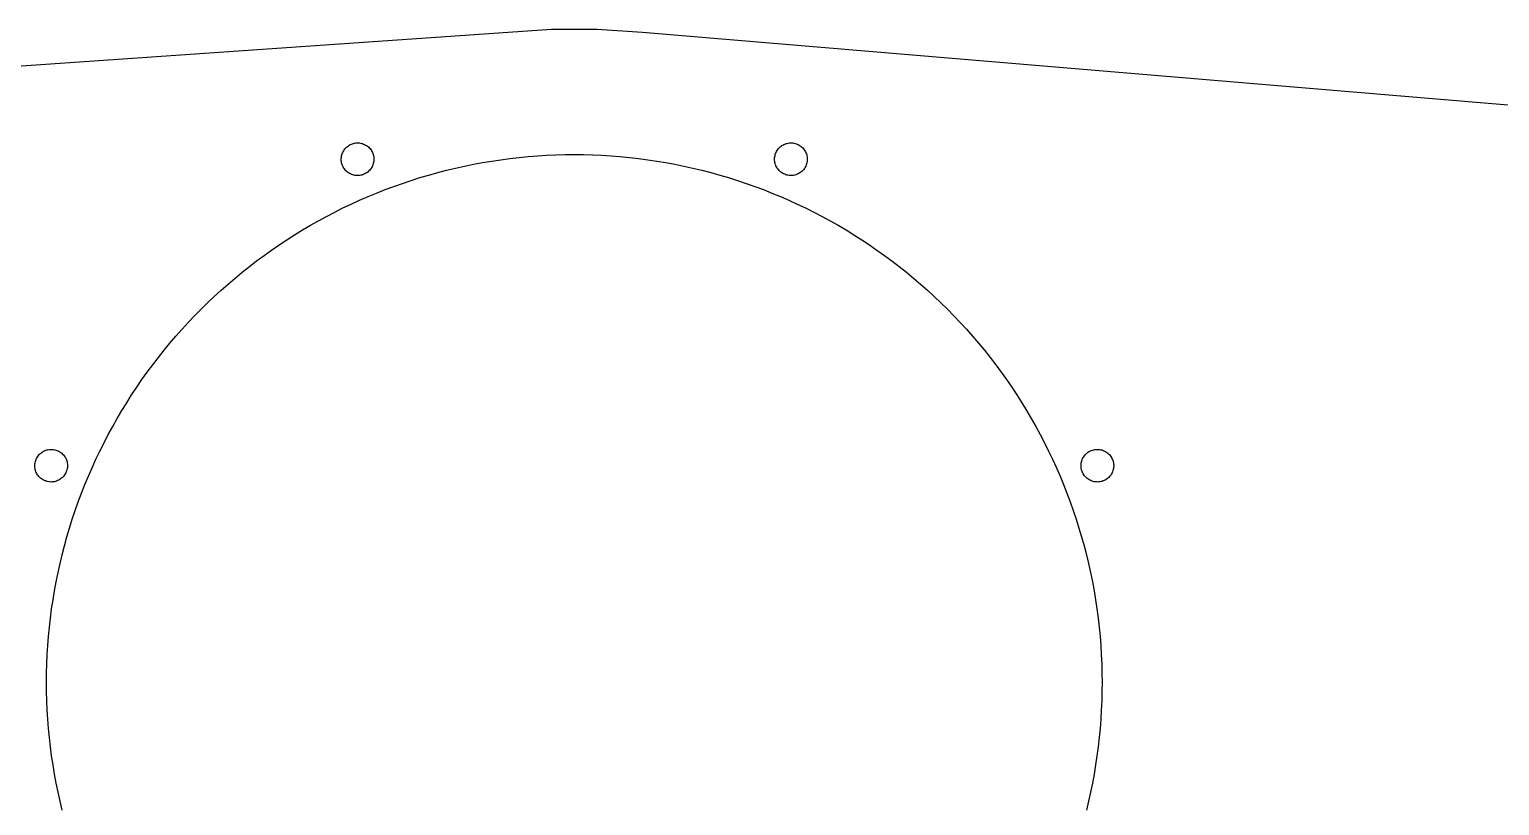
# Model space of a CAD drawing. Header units: metres. Extents: x -408 to 65, y -65 to 78.
# Drawn here: x -205 to -70, y 6.7 to 78 of the extents above; entities that cross this region are included whole.
import ezdxf

# ---------------------------------------------------------------- set-up
doc = ezdxf.new("R2010")
doc.units = ezdxf.units.M

msp = doc.modelspace()

# ---------------------------------------------------------------- linework, layer by layer
for p, q in [((-157.094, 77.9634), (-345.268, 64.9604)), ((-152.906, 77.9634), (-157.094, 77.9634)), ((-148.728, 77.6713), (-152.906, 77.9634)), ((6.79434, 64.6439), (-148.728, 77.6713)), ((-175.275, 67.4939), (-175.173, 67.5166)), ((-175.173, 67.5166), (-175.069, 67.5321)), ((-175.069, 67.5321), (-174.965, 67.5403)), ((-174.965, 67.5403), (-174.86, 67.5412)), ((-174.86, 67.5412), (-174.756, 67.5348)), ((-174.756, 67.5348), (-174.652, 67.5212)), ((-174.652, 67.5212), (-174.549, 67.5003)), ((-135.451, 67.5003), (-135.348, 67.5212)), ((-135.348, 67.5212), (-135.244, 67.5348)), ((-135.244, 67.5348), (-135.14, 67.5412)), ((-135.14, 67.5412), (-135.035, 67.5403)), ((-135.035, 67.5403), (-134.931, 67.5321)), ((-134.931, 67.5321), (-134.827, 67.5166)), ((-134.827, 67.5166), (-134.725, 67.4939)), ((-176.397, 66.1333), (-176.387, 66.2375)), ((-176.387, 66.2375), (-176.369, 66.3408)), ((-176.369, 66.3408), (-176.345, 66.4426)), ((-176.345, 66.4426), (-176.313, 66.5424)), ((-176.313, 66.5424), (-176.275, 66.6398)), ((-176.275, 66.6398), (-176.23, 66.7343)), ((-176.23, 66.7343), (-176.178, 66.8255)), ((-176.178, 66.8255), (-176.121, 66.9128)), ((-176.121, 66.9128), (-176.057, 66.9958)), ((-176.057, 66.9958), (-175.988, 67.0743)), ((-175.988, 67.0743), (-175.913, 67.1476)), ((-175.913, 67.1476), (-175.833, 67.2156)), ((-175.833, 67.2156), (-175.749, 67.2779)), ((-175.749, 67.2779), (-175.661, 67.3342)), ((-175.661, 67.3342), (-175.569, 67.3841)), ((-175.569, 67.3841), (-175.474, 67.4276)), ((-175.474, 67.4276), (-175.375, 67.4642)), ((-175.375, 67.4642), (-175.275, 67.4939)), ((-174.549, 67.5003), (-174.448, 67.4723)), ((-174.448, 67.4723), (-174.35, 67.4373)), ((-174.35, 67.4373), (-174.254, 67.3956)), ((-174.254, 67.3956), (-174.161, 67.3473)), ((-174.161, 67.3473), (-174.072, 67.2926)), ((-174.072, 67.2926), (-173.986, 67.2318)), ((-173.986, 67.2318), (-173.906, 67.1652)), ((-173.906, 67.1652), (-173.83, 67.0931)), ((-173.83, 67.0931), (-173.759, 67.0159)), ((-173.759, 67.0159), (-173.694, 66.934)), ((-173.694, 66.934), (-173.634, 66.8477)), ((-173.634, 66.8477), (-173.581, 66.7575)), ((-173.581, 66.7575), (-173.535, 66.6638)), ((-173.535, 66.6638), (-173.495, 66.567)), ((-173.495, 66.567), (-173.461, 66.4678)), ((-173.461, 66.4678), (-173.435, 66.3664)), ((-173.435, 66.3664), (-173.416, 66.2634)), ((-173.416, 66.2634), (-173.404, 66.1594)), ((-160.907, 66.1075), (-160.066, 66.2032)), ((-160.066, 66.2032), (-159.224, 66.2843)), ((-159.224, 66.2843), (-158.381, 66.3507)), ((-158.381, 66.3507), (-157.537, 66.4023)), ((-157.537, 66.4023), (-156.692, 66.4392)), ((-156.692, 66.4392), (-155.846, 66.4614)), ((-155.846, 66.4614), (-155, 66.4688)), ((-155, 66.4688), (-154.154, 66.4614)), ((-154.154, 66.4614), (-153.308, 66.4392)), ((-153.308, 66.4392), (-152.463, 66.4023)), ((-152.463, 66.4023), (-151.619, 66.3507)), ((-151.619, 66.3507), (-150.776, 66.2843)), ((-150.776, 66.2843), (-149.934, 66.2032)), ((-149.934, 66.2032), (-149.093, 66.1075)), ((-136.596, 66.1594), (-136.584, 66.2634)), ((-136.584, 66.2634), (-136.565, 66.3664)), ((-136.565, 66.3664), (-136.539, 66.4678)), ((-136.539, 66.4678), (-136.505, 66.567)), ((-136.505, 66.567), (-136.465, 66.6638)), ((-136.465, 66.6638), (-136.419, 66.7575)), ((-136.419, 66.7575), (-136.366, 66.8477)), ((-136.366, 66.8477), (-136.306, 66.934)), ((-136.306, 66.934), (-136.241, 67.0159)), ((-136.241, 67.0159), (-136.17, 67.0931)), ((-136.17, 67.0931), (-136.094, 67.1652)), ((-136.094, 67.1652), (-136.014, 67.2318)), ((-136.014, 67.2318), (-135.928, 67.2926)), ((-135.928, 67.2926), (-135.839, 67.3473)), ((-135.839, 67.3473), (-135.746, 67.3956)), ((-135.746, 67.3956), (-135.65, 67.4373)), ((-135.65, 67.4373), (-135.552, 67.4723)), ((-135.552, 67.4723), (-135.451, 67.5003)), ((-134.725, 67.4939), (-134.625, 67.4642)), ((-134.625, 67.4642), (-134.526, 67.4276)), ((-134.526, 67.4276), (-134.431, 67.3841)), ((-134.431, 67.3841), (-134.339, 67.3342)), ((-134.339, 67.3342), (-134.251, 67.2779)), ((-134.251, 67.2779), (-134.167, 67.2156)), ((-134.167, 67.2156), (-134.087, 67.1476)), ((-134.087, 67.1476), (-134.012, 67.0743)), ((-134.012, 67.0743), (-133.943, 66.9958)), ((-133.943, 66.9958), (-133.879, 66.9128)), ((-133.879, 66.9128), (-133.822, 66.8255)), ((-133.822, 66.8255), (-133.77, 66.7343)), ((-133.77, 66.7343), (-133.725, 66.6398)), ((-133.725, 66.6398), (-133.687, 66.5424)), ((-133.687, 66.5424), (-133.655, 66.4426)), ((-133.655, 66.4426), (-133.631, 66.3408)), ((-133.631, 66.3408), (-133.613, 66.2375)), ((-133.613, 66.2375), (-133.603, 66.1333)), ((-176.399, 66.0286), (-176.397, 66.1333)), ((-176.395, 65.924), (-176.399, 66.0286)), ((-176.383, 65.82), (-176.395, 65.924)), ((-176.364, 65.7171), (-176.383, 65.82)), ((-176.338, 65.6157), (-176.364, 65.7171)), ((-176.305, 65.5164), (-176.338, 65.6157)), ((-176.264, 65.4197), (-176.305, 65.5164)), ((-176.218, 65.326), (-176.264, 65.4197)), ((-176.165, 65.2358), (-176.218, 65.326)), ((-176.105, 65.1495), (-176.165, 65.2358)), ((-176.04, 65.0676), (-176.105, 65.1495)), ((-175.969, 64.9904), (-176.04, 65.0676)), ((-175.893, 64.9183), (-175.969, 64.9904)), ((-175.813, 64.8517), (-175.893, 64.9183)), ((-175.727, 64.7909), (-175.813, 64.8517)), ((-173.966, 64.8678), (-174.05, 64.8055)), ((-173.886, 64.9358), (-173.966, 64.8678)), ((-173.811, 65.0092), (-173.886, 64.9358)), ((-173.742, 65.0876), (-173.811, 65.0092)), ((-173.678, 65.1707), (-173.742, 65.0876)), ((-173.621, 65.258), (-173.678, 65.1707)), ((-173.569, 65.3491), (-173.621, 65.258)), ((-173.524, 65.4436), (-173.569, 65.3491)), ((-173.486, 65.541), (-173.524, 65.4436)), ((-173.454, 65.6409), (-173.486, 65.541)), ((-173.43, 65.7427), (-173.454, 65.6409)), ((-173.412, 65.8459), (-173.43, 65.7427)), ((-173.402, 65.9501), (-173.412, 65.8459)), ((-173.404, 66.1594), (-173.4, 66.0548)), ((-173.4, 66.0548), (-173.402, 65.9501)), ((-168.36, 64.5911), (-167.545, 64.8172)), ((-167.545, 64.8172), (-166.726, 65.029)), ((-166.726, 65.029), (-165.903, 65.2265)), ((-165.903, 65.2265), (-165.077, 65.4096)), ((-165.077, 65.4096), (-164.248, 65.5782)), ((-164.248, 65.5782), (-163.417, 65.7324)), ((-163.417, 65.7324), (-162.582, 65.872)), ((-162.582, 65.872), (-161.746, 65.9971)), ((-161.746, 65.9971), (-160.907, 66.1075)), ((-149.093, 66.1075), (-148.254, 65.9971)), ((-148.254, 65.9971), (-147.418, 65.872)), ((-147.418, 65.872), (-146.583, 65.7324)), ((-146.583, 65.7324), (-145.752, 65.5782)), ((-145.752, 65.5782), (-144.923, 65.4096)), ((-144.923, 65.4096), (-144.097, 65.2265)), ((-144.097, 65.2265), (-143.274, 65.029)), ((-143.274, 65.029), (-142.455, 64.8172)), ((-142.455, 64.8172), (-141.64, 64.5911)), ((-136.6, 66.0548), (-136.596, 66.1594)), ((-136.598, 65.9501), (-136.6, 66.0548)), ((-136.588, 65.8459), (-136.598, 65.9501)), ((-136.57, 65.7427), (-136.588, 65.8459)), ((-136.546, 65.6409), (-136.57, 65.7427)), ((-136.514, 65.541), (-136.546, 65.6409)), ((-136.476, 65.4436), (-136.514, 65.541)), ((-136.431, 65.3491), (-136.476, 65.4436)), ((-136.379, 65.258), (-136.431, 65.3491)), ((-136.322, 65.1707), (-136.379, 65.258)), ((-136.258, 65.0876), (-136.322, 65.1707)), ((-136.189, 65.0092), (-136.258, 65.0876)), ((-136.114, 64.9358), (-136.189, 65.0092)), ((-136.034, 64.8678), (-136.114, 64.9358)), ((-135.95, 64.8055), (-136.034, 64.8678)), ((-134.187, 64.8517), (-134.273, 64.7909)), ((-134.107, 64.9183), (-134.187, 64.8517)), ((-134.031, 64.9904), (-134.107, 64.9183)), ((-133.96, 65.0676), (-134.031, 64.9904)), ((-133.895, 65.1495), (-133.96, 65.0676)), ((-133.835, 65.2358), (-133.895, 65.1495)), ((-133.782, 65.326), (-133.835, 65.2358)), ((-133.736, 65.4197), (-133.782, 65.326)), ((-133.695, 65.5164), (-133.736, 65.4197)), ((-133.662, 65.6157), (-133.695, 65.5164)), ((-133.636, 65.7171), (-133.662, 65.6157)), ((-133.617, 65.82), (-133.636, 65.7171)), ((-133.605, 65.924), (-133.617, 65.82)), ((-133.601, 66.0286), (-133.605, 65.924)), ((-133.603, 66.1333), (-133.601, 66.0286)), ((-175.638, 64.7362), (-175.727, 64.7909)), ((-175.545, 64.6879), (-175.638, 64.7362)), ((-175.449, 64.6461), (-175.545, 64.6879)), ((-175.351, 64.6111), (-175.449, 64.6461)), ((-175.25, 64.5832), (-175.351, 64.6111)), ((-175.147, 64.5623), (-175.25, 64.5832)), ((-175.043, 64.5486), (-175.147, 64.5623)), ((-174.939, 64.5422), (-175.043, 64.5486)), ((-174.834, 64.5432), (-174.939, 64.5422)), ((-174.73, 64.5514), (-174.834, 64.5432)), ((-174.626, 64.5668), (-174.73, 64.5514)), ((-174.524, 64.5895), (-174.626, 64.5668)), ((-174.424, 64.6192), (-174.524, 64.5895)), ((-174.326, 64.6559), (-174.424, 64.6192)), ((-174.23, 64.6993), (-174.326, 64.6559)), ((-174.138, 64.7493), (-174.23, 64.6993)), ((-174.05, 64.8055), (-174.138, 64.7493)), ((-172.37, 63.2495), (-171.577, 63.5457)), ((-171.577, 63.5457), (-170.78, 63.8281)), ((-170.78, 63.8281), (-169.978, 64.0965)), ((-169.978, 64.0965), (-169.171, 64.3509)), ((-169.171, 64.3509), (-168.36, 64.5911)), ((-141.64, 64.5911), (-140.829, 64.3509)), ((-140.829, 64.3509), (-140.022, 64.0965)), ((-140.022, 64.0965), (-139.22, 63.8281)), ((-139.22, 63.8281), (-138.423, 63.5457)), ((-138.423, 63.5457), (-137.63, 63.2495)), ((-135.862, 64.7493), (-135.95, 64.8055)), ((-135.77, 64.6993), (-135.862, 64.7493)), ((-135.674, 64.6559), (-135.77, 64.6993)), ((-135.576, 64.6192), (-135.674, 64.6559)), ((-135.476, 64.5895), (-135.576, 64.6192)), ((-135.374, 64.5668), (-135.476, 64.5895)), ((-135.27, 64.5514), (-135.374, 64.5668)), ((-135.166, 64.5432), (-135.27, 64.5514)), ((-135.061, 64.5422), (-135.166, 64.5432)), ((-134.957, 64.5486), (-135.061, 64.5422)), ((-134.853, 64.5623), (-134.957, 64.5486)), ((-134.75, 64.5832), (-134.853, 64.5623)), ((-134.649, 64.6111), (-134.75, 64.5832)), ((-134.551, 64.6461), (-134.649, 64.6111)), ((-134.455, 64.6879), (-134.551, 64.6461)), ((-134.362, 64.7362), (-134.455, 64.6879)), ((-134.273, 64.7909), (-134.362, 64.7362)), ((-175.484, 61.9276), (-174.714, 62.2784)), ((-174.714, 62.2784), (-173.938, 62.6157)), ((-173.938, 62.6157), (-173.157, 62.9394)), ((-173.157, 62.9394), (-172.37, 63.2495)), ((-137.63, 63.2495), (-136.843, 62.9394)), ((-136.843, 62.9394), (-136.062, 62.6157)), ((-136.062, 62.6157), (-135.286, 62.2784)), ((-135.286, 62.2784), (-134.516, 61.9276)), ((-178.498, 60.3917), (-177.755, 60.7954)), ((-177.755, 60.7954), (-177.004, 61.186)), ((-177.004, 61.186), (-176.247, 61.5634)), ((-176.247, 61.5634), (-175.484, 61.9276)), ((-134.516, 61.9276), (-133.753, 61.5634)), ((-133.753, 61.5634), (-132.996, 61.186)), ((-132.996, 61.186), (-132.245, 60.7954)), ((-132.245, 60.7954), (-131.502, 60.3917)), ((-180.685, 59.1038), (-179.963, 59.5458)), ((-179.963, 59.5458), (-179.234, 59.9752)), ((-179.234, 59.9752), (-178.498, 60.3917)), ((-131.502, 60.3917), (-130.766, 59.9752)), ((-130.766, 59.9752), (-130.037, 59.5458)), ((-130.037, 59.5458), (-129.315, 59.1038)), ((-182.801, 57.7033), (-182.103, 58.1824)), ((-182.103, 58.1824), (-181.398, 58.6493)), ((-181.398, 58.6493), (-180.685, 59.1038)), ((-129.315, 59.1038), (-128.602, 58.6493)), ((-128.602, 58.6493), (-127.897, 58.1824)), ((-127.897, 58.1824), (-127.199, 57.7033)), ((-184.84, 56.1939), (-184.169, 56.7089)), ((-184.169, 56.7089), (-183.489, 57.212)), ((-183.489, 57.212), (-182.801, 57.7033)), ((-127.199, 57.7033), (-126.511, 57.212)), ((-126.511, 57.212), (-125.831, 56.7089)), ((-125.831, 56.7089), (-125.16, 56.1939)), ((-186.155, 55.1292), (-185.502, 55.6673)), ((-185.502, 55.6673), (-184.84, 56.1939)), ((-125.16, 56.1939), (-124.498, 55.6673)), ((-124.498, 55.6673), (-123.845, 55.1292)), ((-188.056, 53.4478), (-187.432, 54.0193)), ((-187.432, 54.0193), (-186.798, 54.5798)), ((-186.798, 54.5798), (-186.155, 55.1292)), ((-123.845, 55.1292), (-123.202, 54.5798)), ((-123.202, 54.5798), (-122.568, 54.0193)), ((-122.568, 54.0193), (-121.944, 53.4478)), ((-189.273, 52.2726), (-188.669, 52.8655)), ((-188.669, 52.8655), (-188.056, 53.4478)), ((-121.944, 53.4478), (-121.331, 52.8655)), ((-121.331, 52.8655), (-120.727, 52.2726)), ((-190.448, 51.0556), (-189.865, 51.6692)), ((-189.865, 51.6692), (-189.273, 52.2726)), ((-120.727, 52.2726), (-120.135, 51.6692)), ((-120.135, 51.6692), (-119.552, 51.0556)), ((-191.58, 49.7984), (-191.019, 50.4319)), ((-191.019, 50.4319), (-190.448, 51.0556)), ((-119.552, 51.0556), (-118.981, 50.4319)), ((-118.981, 50.4319), (-118.42, 49.7984)), ((-192.667, 48.5024), (-192.129, 49.1551)), ((-192.129, 49.1551), (-191.58, 49.7984)), ((-118.42, 49.7984), (-117.871, 49.1551)), ((-117.871, 49.1551), (-117.333, 48.5024)), ((-193.709, 47.1692), (-193.194, 47.8403)), ((-193.194, 47.8403), (-192.667, 48.5024)), ((-117.333, 48.5024), (-116.806, 47.8403)), ((-116.806, 47.8403), (-116.291, 47.1692)), ((-194.703, 45.8005), (-194.212, 46.4892)), ((-194.212, 46.4892), (-193.709, 47.1692)), ((-116.291, 47.1692), (-115.788, 46.4892)), ((-115.788, 46.4892), (-115.297, 45.8005)), ((-195.649, 44.398), (-195.182, 45.1034)), ((-195.182, 45.1034), (-194.703, 45.8005)), ((-115.297, 45.8005), (-114.818, 45.1034)), ((-114.818, 45.1034), (-114.351, 44.398)), ((-196.546, 42.9632), (-196.104, 43.6845)), ((-196.104, 43.6845), (-195.649, 44.398)), ((-114.351, 44.398), (-113.896, 43.6845)), ((-113.896, 43.6845), (-113.454, 42.9632)), ((-197.392, 41.4981), (-196.975, 42.2344)), ((-196.975, 42.2344), (-196.546, 42.9632)), ((-113.454, 42.9632), (-113.025, 42.2344)), ((-113.025, 42.2344), (-112.608, 41.4981)), ((-198.186, 40.0043), (-197.795, 40.7547)), ((-197.795, 40.7547), (-197.392, 41.4981)), ((-112.608, 41.4981), (-112.205, 40.7547)), ((-112.205, 40.7547), (-111.814, 40.0043)), ((-203.913, 39.1207), (-203.825, 39.1785)), ((-203.825, 39.1785), (-203.734, 39.23)), ((-203.734, 39.23), (-203.64, 39.2751)), ((-203.64, 39.2751), (-203.542, 39.3135)), ((-203.542, 39.3135), (-203.443, 39.345)), ((-203.443, 39.345), (-203.341, 39.3694)), ((-203.341, 39.3694), (-203.238, 39.3867)), ((-203.238, 39.3867), (-203.133, 39.3967)), ((-203.133, 39.3967), (-203.029, 39.3995)), ((-203.029, 39.3995), (-202.924, 39.3949)), ((-202.924, 39.3949), (-202.82, 39.3831)), ((-202.82, 39.3831), (-202.717, 39.364)), ((-202.717, 39.364), (-202.616, 39.3378)), ((-202.616, 39.3378), (-202.516, 39.3045)), ((-202.516, 39.3045), (-202.42, 39.2645)), ((-202.42, 39.2645), (-202.326, 39.2178)), ((-202.326, 39.2178), (-202.236, 39.1646)), ((-202.236, 39.1646), (-202.149, 39.1053)), ((-198.928, 38.4838), (-198.563, 39.2473)), ((-198.563, 39.2473), (-198.186, 40.0043)), ((-111.814, 40.0043), (-111.437, 39.2473)), ((-111.437, 39.2473), (-111.072, 38.4838)), ((-107.851, 39.1053), (-107.764, 39.1646)), ((-107.764, 39.1646), (-107.674, 39.2178)), ((-107.674, 39.2178), (-107.58, 39.2645)), ((-107.58, 39.2645), (-107.484, 39.3045)), ((-107.484, 39.3045), (-107.384, 39.3378)), ((-107.384, 39.3378), (-107.283, 39.364)), ((-107.283, 39.364), (-107.18, 39.3831)), ((-107.18, 39.3831), (-107.076, 39.3949)), ((-107.076, 39.3949), (-106.971, 39.3995)), ((-106.971, 39.3995), (-106.867, 39.3967)), ((-106.867, 39.3967), (-106.762, 39.3867)), ((-106.762, 39.3867), (-106.659, 39.3694)), ((-106.659, 39.3694), (-106.557, 39.345)), ((-106.557, 39.345), (-106.458, 39.3135)), ((-106.458, 39.3135), (-106.36, 39.2751)), ((-106.36, 39.2751), (-106.266, 39.23)), ((-106.266, 39.23), (-106.175, 39.1785)), ((-106.175, 39.1785), (-106.087, 39.1207)), ((-204.541, 37.8603), (-204.54, 37.965)), ((-204.535, 37.7558), (-204.541, 37.8603)), ((-204.54, 37.965), (-204.532, 38.0693)), ((-204.532, 38.0693), (-204.517, 38.1729)), ((-204.517, 38.1729), (-204.494, 38.2751)), ((-204.494, 38.2751), (-204.464, 38.3755)), ((-204.464, 38.3755), (-204.428, 38.4736)), ((-204.428, 38.4736), (-204.384, 38.5688)), ((-204.384, 38.5688), (-204.334, 38.6608)), ((-204.334, 38.6608), (-204.278, 38.7491)), ((-204.278, 38.7491), (-204.216, 38.8333)), ((-204.216, 38.8333), (-204.148, 38.9129)), ((-204.148, 38.9129), (-204.074, 38.9876)), ((-204.074, 38.9876), (-203.996, 39.057)), ((-203.996, 39.057), (-203.913, 39.1207)), ((-202.149, 39.1053), (-202.068, 39.0401)), ((-202.068, 39.0401), (-201.99, 38.9694)), ((-201.99, 38.9694), (-201.918, 38.8935)), ((-201.918, 38.8935), (-201.852, 38.8127)), ((-201.852, 38.8127), (-201.791, 38.7274)), ((-201.791, 38.7274), (-201.736, 38.6382)), ((-201.736, 38.6382), (-201.688, 38.5453)), ((-201.688, 38.5453), (-201.646, 38.4493)), ((-201.646, 38.4493), (-201.611, 38.3506)), ((-201.611, 38.3506), (-201.583, 38.2497)), ((-201.583, 38.2497), (-201.562, 38.1471)), ((-201.562, 38.1471), (-201.549, 38.0433)), ((-201.543, 37.8341), (-201.551, 37.7297)), ((-201.549, 38.0433), (-201.542, 37.9388)), ((-201.542, 37.9388), (-201.543, 37.8341)), ((-199.278, 37.714), (-198.928, 38.4838)), ((-111.072, 38.4838), (-110.722, 37.714)), ((-108.458, 37.9388), (-108.451, 38.0433)), ((-108.457, 37.8341), (-108.458, 37.9388)), ((-108.449, 37.7297), (-108.457, 37.8341)), ((-108.451, 38.0433), (-108.438, 38.1471)), ((-108.438, 38.1471), (-108.417, 38.2497)), ((-108.417, 38.2497), (-108.389, 38.3506)), ((-108.389, 38.3506), (-108.354, 38.4493)), ((-108.354, 38.4493), (-108.312, 38.5453)), ((-108.312, 38.5453), (-108.264, 38.6382)), ((-108.264, 38.6382), (-108.209, 38.7274)), ((-108.209, 38.7274), (-108.148, 38.8127)), ((-108.148, 38.8127), (-108.082, 38.8935)), ((-108.082, 38.8935), (-108.01, 38.9694)), ((-108.01, 38.9694), (-107.932, 39.0401)), ((-107.932, 39.0401), (-107.851, 39.1053)), ((-106.087, 39.1207), (-106.004, 39.057)), ((-106.004, 39.057), (-105.926, 38.9876)), ((-105.926, 38.9876), (-105.852, 38.9129)), ((-105.852, 38.9129), (-105.784, 38.8333)), ((-105.784, 38.8333), (-105.722, 38.7491)), ((-105.722, 38.7491), (-105.666, 38.6608)), ((-105.666, 38.6608), (-105.616, 38.5688)), ((-105.616, 38.5688), (-105.572, 38.4736)), ((-105.572, 38.4736), (-105.536, 38.3755)), ((-105.536, 38.3755), (-105.506, 38.2751)), ((-105.506, 38.2751), (-105.483, 38.1729)), ((-105.483, 38.1729), (-105.468, 38.0693)), ((-105.468, 38.0693), (-105.46, 37.965)), ((-105.459, 37.8603), (-105.465, 37.7558)), ((-105.46, 37.965), (-105.459, 37.8603)), ((-204.521, 37.652), (-204.535, 37.7558)), ((-204.5, 37.5494), (-204.521, 37.652)), ((-204.472, 37.4485), (-204.5, 37.5494)), ((-204.437, 37.3498), (-204.472, 37.4485)), ((-204.396, 37.2538), (-204.437, 37.3498)), ((-204.347, 37.1609), (-204.396, 37.2538)), ((-204.293, 37.0716), (-204.347, 37.1609)), ((-204.232, 36.9864), (-204.293, 37.0716)), ((-204.165, 36.9056), (-204.232, 36.9864)), ((-204.093, 36.8297), (-204.165, 36.9056)), ((-204.016, 36.7589), (-204.093, 36.8297)), ((-203.934, 36.6937), (-204.016, 36.7589)), ((-203.848, 36.6344), (-203.934, 36.6937)), ((-203.757, 36.5813), (-203.848, 36.6344)), ((-203.664, 36.5346), (-203.757, 36.5813)), ((-203.567, 36.4945), (-203.664, 36.5346)), ((-203.468, 36.4613), (-203.567, 36.4945)), ((-203.366, 36.4351), (-203.468, 36.4613)), ((-202.541, 36.4856), (-202.641, 36.4541)), ((-202.444, 36.5239), (-202.541, 36.4856)), ((-202.349, 36.569), (-202.444, 36.5239)), ((-202.258, 36.6206), (-202.349, 36.569)), ((-202.171, 36.6784), (-202.258, 36.6206)), ((-202.088, 36.7421), (-202.171, 36.6784)), ((-202.009, 36.8115), (-202.088, 36.7421)), ((-201.936, 36.8861), (-202.009, 36.8115)), ((-201.868, 36.9658), (-201.936, 36.8861)), ((-201.806, 37.0499), (-201.868, 36.9658)), ((-201.749, 37.1382), (-201.806, 37.0499)), ((-201.699, 37.2302), (-201.749, 37.1382)), ((-201.656, 37.3255), (-201.699, 37.2302)), ((-201.619, 37.4236), (-201.656, 37.3255)), ((-201.59, 37.524), (-201.619, 37.4236)), ((-201.567, 37.6262), (-201.59, 37.524)), ((-201.551, 37.7297), (-201.567, 37.6262)), ((-199.939, 36.1567), (-199.616, 36.9382)), ((-199.616, 36.9382), (-199.278, 37.714)), ((-110.722, 37.714), (-110.384, 36.9382)), ((-110.384, 36.9382), (-110.061, 36.1567)), ((-108.433, 37.6262), (-108.449, 37.7297)), ((-108.41, 37.524), (-108.433, 37.6262)), ((-108.381, 37.4236), (-108.41, 37.524)), ((-108.344, 37.3255), (-108.381, 37.4236)), ((-108.301, 37.2302), (-108.344, 37.3255)), ((-108.251, 37.1382), (-108.301, 37.2302)), ((-108.194, 37.0499), (-108.251, 37.1382)), ((-108.132, 36.9658), (-108.194, 37.0499)), ((-108.064, 36.8861), (-108.132, 36.9658)), ((-107.991, 36.8115), (-108.064, 36.8861)), ((-107.912, 36.7421), (-107.991, 36.8115)), ((-107.829, 36.6784), (-107.912, 36.7421)), ((-107.742, 36.6206), (-107.829, 36.6784)), ((-107.651, 36.569), (-107.742, 36.6206)), ((-107.556, 36.5239), (-107.651, 36.569)), ((-107.459, 36.4856), (-107.556, 36.5239)), ((-107.359, 36.4541), (-107.459, 36.4856)), ((-106.532, 36.4613), (-106.634, 36.4351)), ((-106.433, 36.4945), (-106.532, 36.4613)), ((-106.336, 36.5346), (-106.433, 36.4945)), ((-106.243, 36.5813), (-106.336, 36.5346)), ((-106.152, 36.6344), (-106.243, 36.5813)), ((-106.066, 36.6937), (-106.152, 36.6344)), ((-105.984, 36.7589), (-106.066, 36.6937)), ((-105.907, 36.8297), (-105.984, 36.7589)), ((-105.835, 36.9056), (-105.907, 36.8297)), ((-105.768, 36.9864), (-105.835, 36.9056)), ((-105.707, 37.0716), (-105.768, 36.9864)), ((-105.653, 37.1609), (-105.707, 37.0716)), ((-105.604, 37.2538), (-105.653, 37.1609)), ((-105.563, 37.3498), (-105.604, 37.2538)), ((-105.528, 37.4485), (-105.563, 37.3498)), ((-105.5, 37.5494), (-105.528, 37.4485)), ((-105.479, 37.652), (-105.5, 37.5494)), ((-105.465, 37.7558), (-105.479, 37.652)), ((-203.263, 36.416), (-203.366, 36.4351)), ((-203.159, 36.4042), (-203.263, 36.416)), ((-203.055, 36.3996), (-203.159, 36.4042)), ((-202.95, 36.4023), (-203.055, 36.3996)), ((-202.846, 36.4124), (-202.95, 36.4023)), ((-202.743, 36.4296), (-202.846, 36.4124)), ((-202.641, 36.4541), (-202.743, 36.4296)), ((-200.546, 34.5773), (-200.249, 35.3696)), ((-200.249, 35.3696), (-199.939, 36.1567)), ((-110.061, 36.1567), (-109.751, 35.3696)), ((-109.751, 35.3696), (-109.454, 34.5773)), ((-107.257, 36.4296), (-107.359, 36.4541)), ((-107.154, 36.4124), (-107.257, 36.4296)), ((-107.05, 36.4023), (-107.154, 36.4124)), ((-106.945, 36.3996), (-107.05, 36.4023)), ((-106.841, 36.4042), (-106.945, 36.3996)), ((-106.737, 36.416), (-106.841, 36.4042)), ((-106.634, 36.4351), (-106.737, 36.416)), ((-201.097, 32.9777), (-200.828, 33.7799)), ((-200.828, 33.7799), (-200.546, 34.5773)), ((-109.454, 34.5773), (-109.172, 33.7799)), ((-109.172, 33.7799), (-108.903, 32.9777)), ((-201.351, 32.1709), (-201.097, 32.9777)), ((-108.903, 32.9777), (-108.649, 32.1709)), ((-201.817, 30.5446), (-201.591, 31.3598)), ((-201.591, 31.3598), (-201.351, 32.1709)), ((-108.649, 32.1709), (-108.409, 31.3598)), ((-108.409, 31.3598), (-108.183, 30.5446)), ((-202.226, 28.9031), (-202.029, 29.7256)), ((-202.029, 29.7256), (-201.817, 30.5446)), ((-108.183, 30.5446), (-107.971, 29.7256)), ((-107.971, 29.7256), (-107.774, 28.9031)), ((-202.41, 28.0772), (-202.226, 28.9031)), ((-107.774, 28.9031), (-107.59, 28.0772)), ((-202.732, 26.4165), (-202.578, 27.2483)), ((-202.578, 27.2483), (-202.41, 28.0772)), ((-107.59, 28.0772), (-107.422, 27.2483)), ((-107.422, 27.2483), (-107.268, 26.4165)), ((-202.872, 25.5822), (-202.732, 26.4165)), ((-107.268, 26.4165), (-107.128, 25.5822)), ((-203.107, 23.9068), (-202.997, 24.7455)), ((-202.997, 24.7455), (-202.872, 25.5822)), ((-107.128, 25.5822), (-107.003, 24.7455)), ((-107.003, 24.7455), (-106.893, 23.9068)), ((-203.284, 22.2243), (-203.203, 23.0664)), ((-203.203, 23.0664), (-203.107, 23.9068)), ((-106.893, 23.9068), (-106.797, 23.0664)), ((-106.797, 23.0664), (-106.716, 22.2243)), ((-203.351, 21.381), (-203.284, 22.2243)), ((-106.716, 22.2243), (-106.649, 21.381)), ((-203.439, 19.6915), (-203.402, 20.5367)), ((-203.402, 20.5367), (-203.351, 21.381)), ((-106.649, 21.381), (-106.598, 20.5367)), ((-106.598, 20.5367), (-106.561, 19.6915)), ((-203.461, 18.8459), (-203.439, 19.6915)), ((-106.561, 19.6915), (-106.539, 18.8459)), ((-203.469, 18), (-203.461, 18.8459)), ((-203.461, 17.1541), (-203.469, 18)), ((-106.539, 18.8459), (-106.531, 18)), ((-106.531, 18), (-106.539, 17.1541)), ((-203.439, 16.3085), (-203.461, 17.1541)), ((-203.402, 15.4633), (-203.439, 16.3085)), ((-106.561, 16.3085), (-106.598, 15.4633)), ((-106.539, 17.1541), (-106.561, 16.3085)), ((-203.351, 14.619), (-203.402, 15.4633)), ((-106.598, 15.4633), (-106.649, 14.619)), ((-203.284, 13.7757), (-203.351, 14.619)), ((-203.203, 12.9336), (-203.284, 13.7757)), ((-106.716, 13.7757), (-106.797, 12.9336)), ((-106.649, 14.619), (-106.716, 13.7757)), ((-203.107, 12.0932), (-203.203, 12.9336)), ((-106.797, 12.9336), (-106.893, 12.0932)), ((-202.997, 11.2545), (-203.107, 12.0932)), ((-202.872, 10.4178), (-202.997, 11.2545)), ((-107.003, 11.2545), (-107.128, 10.4178)), ((-106.893, 12.0932), (-107.003, 11.2545)), ((-202.732, 9.5835), (-202.872, 10.4178)), ((-202.578, 8.75174), (-202.732, 9.5835)), ((-107.268, 9.5835), (-107.422, 8.75174)), ((-107.128, 10.4178), (-107.268, 9.5835)), ((-202.41, 7.92279), (-202.578, 8.75174)), ((-107.422, 8.75174), (-107.59, 7.92279)), ((-202.226, 7.09691), (-202.41, 7.92279)), ((-202.029, 6.27435), (-202.226, 7.09691)), ((-107.774, 7.09691), (-107.971, 6.27435)), ((-107.59, 7.92279), (-107.774, 7.09691))]:
    msp.add_line(p, q)

doc.saveas('drawing.dxf')
